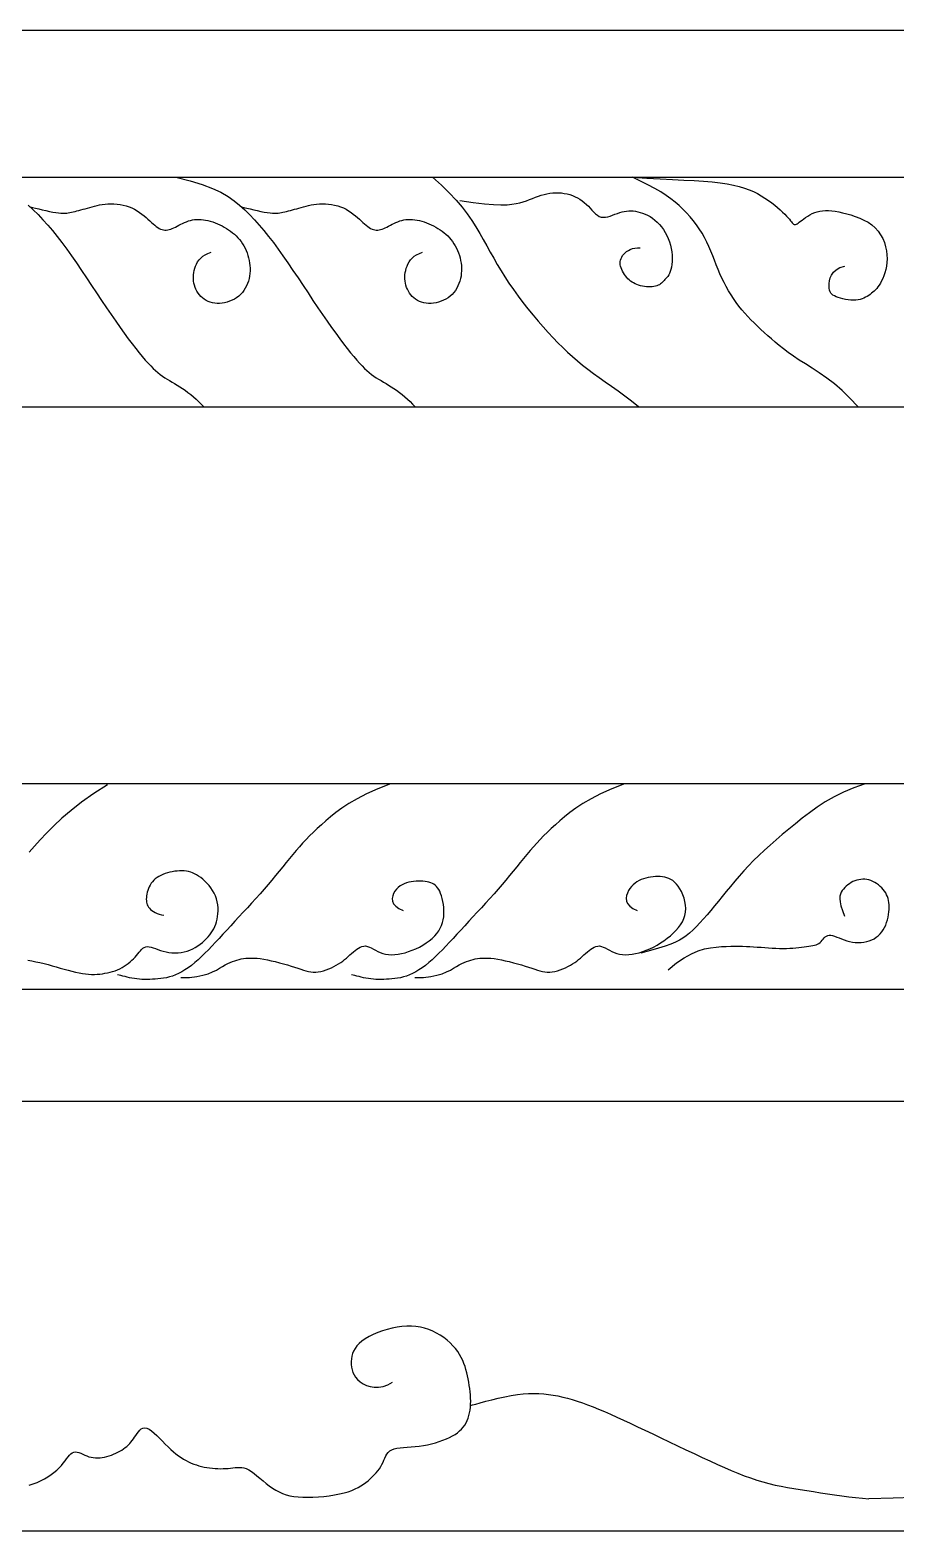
# Model space of a CAD drawing. Extents: x 1487 to 2387, y 1072 to 1421.
# Drawn here: x 1735.9 to 1937, y 1072.3 to 1420.9 of the extents above; entities that cross this region are included whole.
import ezdxf

# ---------------------------------------------------------------- set-up
doc = ezdxf.new("R2010")
doc.units = 0
doc.header["$LTSCALE"] = 100
doc.header["$MEASUREMENT"] = 0
doc.layers.add('4', color=4, linetype='CONTINUOUS')
doc.layers.add('7', color=7, linetype='CONTINUOUS')

msp = doc.modelspace()

# ---------------------------------------------------------------- linework, layer by layer
at = {"layer": '4'}
for p, q in [((1516.87, 1420.91), (2357.22, 1420.91)), ((1516.87, 1386.73), (2357.22, 1386.73)), ((1581.2, 1333.41), (2292.89, 1333.41)), ((1581.2, 1245.9), (2292.89, 1245.9)), ((1530.56, 1198.12), (2343.53, 1198.12)), ((1486.76, 1172.07), (2387.33, 1172.07)), ((1486.76, 1072.26), (2387.33, 1072.26))]:
    msp.add_line(p, q, dxfattribs=at)
for points in [[(1735.71, 1082.91), (1736.67, 1083.21), (1737.59, 1083.56), (1738.47, 1083.96), (1739.3, 1084.39), (1740.08, 1084.86), (1740.81, 1085.36), (1741.48, 1085.87), (1742.11, 1086.41), (1742.67, 1086.95), (1743.19, 1087.49), (1743.64, 1088.03), (1744.05, 1088.56), (1744.42, 1089.05), (1744.76, 1089.5), (1745.09, 1089.89), (1745.41, 1090.21), (1745.74, 1090.45), (1746.09, 1090.6), (1746.46, 1090.64), (1746.85, 1090.59), (1747.27, 1090.48), (1747.71, 1090.31), (1748.16, 1090.11), (1748.63, 1089.9), (1749.12, 1089.7), (1749.61, 1089.52), (1750.11, 1089.39), (1750.62, 1089.3), (1751.13, 1089.26), (1751.65, 1089.25), (1752.17, 1089.28), (1752.7, 1089.34), (1753.23, 1089.44), (1753.75, 1089.56), (1754.28, 1089.72), (1754.81, 1089.89), (1755.32, 1090.09), (1755.83, 1090.31), (1756.31, 1090.55), (1756.78, 1090.8), (1757.23, 1091.07), (1757.65, 1091.34), (1758.04, 1091.63), (1758.4, 1091.92), (1758.74, 1092.23), (1759.06, 1092.55), (1759.36, 1092.89), (1759.65, 1093.25), (1759.94, 1093.63), (1760.22, 1094.04), (1760.5, 1094.46), (1760.79, 1094.9), (1761.09, 1095.3), (1761.41, 1095.67), (1761.76, 1095.95), (1762.14, 1096.15), (1762.56, 1096.22), (1763.03, 1096.14), (1763.56, 1095.9), (1764.12, 1095.52), (1764.73, 1095.02), (1765.36, 1094.44), (1766.01, 1093.8), (1766.66, 1093.13), (1767.32, 1092.46), (1767.97, 1091.81), (1768.6, 1091.21), (1769.22, 1090.67), (1769.82, 1090.17), (1770.42, 1089.72), (1771.01, 1089.31), (1771.59, 1088.94), (1772.17, 1088.61), (1772.76, 1088.31), (1773.35, 1088.04), (1773.95, 1087.8), (1774.55, 1087.59), (1775.15, 1087.4), (1775.77, 1087.24), (1776.38, 1087.11), (1777, 1086.99), (1777.63, 1086.9), (1778.26, 1086.83), (1778.89, 1086.78), (1779.52, 1086.75), (1780.15, 1086.73), (1780.76, 1086.74), (1781.36, 1086.76), (1781.94, 1086.79), (1782.5, 1086.85), (1783.04, 1086.91), (1783.55, 1086.98), (1784.06, 1087.03), (1784.57, 1087.04), (1785.08, 1087.01), (1785.6, 1086.92), (1786.15, 1086.74), (1786.72, 1086.47), (1787.32, 1086.09), (1787.96, 1085.63), (1788.63, 1085.09), (1789.32, 1084.52), (1790.03, 1083.92), (1790.75, 1083.32), (1791.49, 1082.74), (1792.24, 1082.2), (1792.99, 1081.73), (1793.76, 1081.32), (1794.56, 1080.97), (1795.39, 1080.68), (1796.27, 1080.45), (1797.2, 1080.28), (1798.2, 1080.16), (1799.27, 1080.09), (1800.43, 1080.08), (1801.64, 1080.11), (1802.89, 1080.18), (1804.16, 1080.3), (1805.41, 1080.46), (1806.63, 1080.65), (1807.78, 1080.87), (1808.85, 1081.12), (1809.81, 1081.39), (1810.67, 1081.69), (1811.44, 1082.02), (1812.14, 1082.36), (1812.77, 1082.73), (1813.36, 1083.11), (1813.9, 1083.51), (1814.42, 1083.93), (1814.92, 1084.36), (1815.4, 1084.81), (1815.85, 1085.27), (1816.28, 1085.74), (1816.68, 1086.22), (1817.05, 1086.71), (1817.38, 1087.21), (1817.66, 1087.71), (1817.91, 1088.22), (1818.13, 1088.72), (1818.34, 1089.21), (1818.56, 1089.68), (1818.81, 1090.11), (1819.11, 1090.5), (1819.48, 1090.84), (1819.94, 1091.12), (1820.49, 1091.33), (1821.15, 1091.48), (1821.88, 1091.59), (1822.68, 1091.67), (1823.54, 1091.74), (1824.44, 1091.8), (1825.37, 1091.88), (1826.32, 1091.98), (1827.27, 1092.12), (1828.23, 1092.3), (1829.16, 1092.51), (1830.08, 1092.76), (1830.97, 1093.03), (1831.81, 1093.33), (1832.61, 1093.65), (1833.35, 1093.98), (1834.03, 1094.33), (1834.65, 1094.7), (1835.2, 1095.09), (1835.7, 1095.5), (1836.15, 1095.93), (1836.54, 1096.39), (1836.89, 1096.87), (1837.19, 1097.39), (1837.46, 1097.93), (1837.68, 1098.5), (1837.87, 1099.1), (1838.02, 1099.72), (1838.13, 1100.36), (1838.21, 1101.03), (1838.26, 1101.71), (1838.28, 1102.41), (1838.26, 1103.13), (1838.22, 1103.86), (1838.15, 1104.59), (1838.06, 1105.34), (1837.95, 1106.08), (1837.82, 1106.83), (1837.68, 1107.57), (1837.52, 1108.3), (1837.35, 1109.03), (1837.16, 1109.74), (1836.95, 1110.45), (1836.71, 1111.15), (1836.42, 1111.85), (1836.09, 1112.54), (1835.7, 1113.24), (1835.25, 1113.92), (1834.73, 1114.61), (1834.14, 1115.29), (1833.49, 1115.95), (1832.78, 1116.59), (1832.02, 1117.19), (1831.21, 1117.74), (1830.35, 1118.24), (1829.46, 1118.68), (1828.53, 1119.05), (1827.56, 1119.35), (1826.57, 1119.57), (1825.54, 1119.73), (1824.49, 1119.81), (1823.41, 1119.81), (1822.31, 1119.74), (1821.18, 1119.6), (1820.04, 1119.38), (1818.89, 1119.09), (1817.76, 1118.74), (1816.67, 1118.34), (1815.63, 1117.9), (1814.66, 1117.41), (1813.78, 1116.89), (1813.01, 1116.36), (1812.36, 1115.8), (1811.83, 1115.23), (1811.41, 1114.65), (1811.08, 1114.06), (1810.84, 1113.46), (1810.67, 1112.85), (1810.57, 1112.23), (1810.52, 1111.6), (1810.53, 1110.97), (1810.59, 1110.34), (1810.71, 1109.72), (1810.9, 1109.11), (1811.18, 1108.52), (1811.54, 1107.96), (1812.01, 1107.42), (1812.58, 1106.93), (1813.26, 1106.48), (1814.05, 1106.09), (1814.92, 1105.81), (1815.87, 1105.65), (1816.88, 1105.64), (1817.93, 1105.81), (1819.01, 1106.19), (1820.1, 1106.79)], [(1838.24, 1101.4), (1838.68, 1101.53), (1839.46, 1101.75), (1840.5, 1102.05), (1841.76, 1102.39), (1843.17, 1102.75), (1844.67, 1103.12), (1846.19, 1103.45), (1847.69, 1103.74), (1849.11, 1103.95), (1850.44, 1104.1), (1851.71, 1104.19), (1852.92, 1104.21), (1854.09, 1104.18), (1855.22, 1104.11), (1856.33, 1103.98), (1857.43, 1103.82), (1858.52, 1103.62), (1859.63, 1103.38), (1860.74, 1103.11), (1861.87, 1102.79), (1863.02, 1102.44), (1864.21, 1102.04), (1865.42, 1101.6), (1866.68, 1101.12), (1867.98, 1100.59), (1869.33, 1100.01), (1870.74, 1099.39), (1872.2, 1098.73), (1873.73, 1098.03), (1875.33, 1097.28), (1877, 1096.49), (1878.74, 1095.66), (1880.57, 1094.79), (1882.45, 1093.89), (1884.37, 1092.97), (1886.31, 1092.05), (1888.25, 1091.13), (1890.16, 1090.23), (1892.03, 1089.36), (1893.84, 1088.52), (1895.56, 1087.74), (1897.21, 1087), (1898.79, 1086.32), (1900.32, 1085.69), (1901.81, 1085.1), (1903.26, 1084.57), (1904.7, 1084.09), (1906.12, 1083.66), (1907.54, 1083.28), (1908.97, 1082.94), (1910.4, 1082.64), (1911.85, 1082.36), (1913.33, 1082.11), (1914.82, 1081.87), (1916.35, 1081.64), (1917.91, 1081.4), (1919.51, 1081.16), (1921.14, 1080.91), (1922.79, 1080.67), (1924.43, 1080.44), (1926.06, 1080.23), (1927.67, 1080.04), (1929.24, 1079.88), (1930.75, 1079.75)], [(1941.11, 1080.04), (1936.42, 1079.88), (1930.75, 1079.75)]]:
    msp.add_lwpolyline(points, dxfattribs=at)
at = {"layer": '7'}
for points in [[(1769.78, 1386.7), (1773.11, 1385.87), (1775.91, 1385.01), (1778.26, 1384.12), (1780.24, 1383.21), (1781.91, 1382.26), (1783.34, 1381.27), (1784.6, 1380.24), (1785.77, 1379.16), (1786.91, 1378.03), (1788.02, 1376.85), (1789.13, 1375.62), (1790.23, 1374.32), (1791.33, 1372.95), (1792.43, 1371.52), (1793.54, 1370.02), (1794.67, 1368.45), (1795.82, 1366.8), (1796.99, 1365.09), (1798.16, 1363.34), (1799.33, 1361.58), (1800.49, 1359.83), (1801.64, 1358.1), (1802.77, 1356.41), (1803.86, 1354.8), (1804.92, 1353.26), (1805.94, 1351.82), (1806.91, 1350.46), (1807.85, 1349.2), (1808.74, 1348.02), (1809.58, 1346.94), (1810.37, 1345.95), (1811.11, 1345.05), (1811.8, 1344.25), (1812.44, 1343.53), (1813.05, 1342.88), (1813.62, 1342.31), (1814.18, 1341.79), (1814.72, 1341.33), (1815.25, 1340.9), (1815.79, 1340.51), (1816.33, 1340.15), (1816.88, 1339.8), (1817.45, 1339.47), (1818.02, 1339.13), (1818.61, 1338.79), (1819.2, 1338.44), (1819.81, 1338.06), (1820.43, 1337.66), (1821.06, 1337.22), (1821.7, 1336.75), (1822.34, 1336.25), (1822.97, 1335.73), (1823.59, 1335.18), (1824.19, 1334.62), (1824.76, 1334.03), (1825.31, 1333.44)], [(1829.36, 1386.71), (1831.46, 1384.88), (1833.29, 1383.12), (1834.88, 1381.42), (1836.26, 1379.79), (1837.46, 1378.21), (1838.52, 1376.67), (1839.48, 1375.16), (1840.36, 1373.68), (1841.2, 1372.22), (1842.02, 1370.77), (1842.82, 1369.33), (1843.63, 1367.89), (1844.45, 1366.45), (1845.31, 1365.01), (1846.21, 1363.55), (1847.16, 1362.08), (1848.19, 1360.6), (1849.27, 1359.11), (1850.4, 1357.62), (1851.56, 1356.15), (1852.74, 1354.7), (1853.93, 1353.29), (1855.12, 1351.94), (1856.28, 1350.64), (1857.42, 1349.41), (1858.54, 1348.24), (1859.65, 1347.13), (1860.76, 1346.07), (1861.89, 1345.04), (1863.04, 1344.05), (1864.23, 1343.07), (1865.47, 1342.11), (1866.76, 1341.15), (1868.12, 1340.19), (1869.52, 1339.2), (1870.98, 1338.17), (1872.48, 1337.1), (1874.03, 1335.96), (1875.63, 1334.75), (1877.26, 1333.45)], [(1875.84, 1386.73), (1879.18, 1386.52), (1882.27, 1386.35), (1885.13, 1386.2), (1887.76, 1386.07), (1890.17, 1385.94), (1892.37, 1385.79), (1894.37, 1385.63), (1896.19, 1385.43), (1897.82, 1385.19), (1899.3, 1384.9), (1900.63, 1384.58), (1901.83, 1384.21), (1902.93, 1383.81), (1903.94, 1383.38), (1904.87, 1382.91), (1905.76, 1382.41), (1906.61, 1381.88), (1907.41, 1381.34), (1908.18, 1380.78), (1908.9, 1380.22), (1909.56, 1379.67), (1910.17, 1379.13), (1910.72, 1378.62), (1911.2, 1378.14), (1911.62, 1377.69), (1911.98, 1377.29), (1912.28, 1376.94), (1912.54, 1376.62), (1912.76, 1376.35), (1912.95, 1376.13), (1913.12, 1375.96), (1913.28, 1375.83), (1913.42, 1375.76), (1913.57, 1375.73), (1913.73, 1375.75), (1913.9, 1375.82), (1914.1, 1375.93), (1914.32, 1376.08), (1914.58, 1376.27), (1914.88, 1376.5), (1915.23, 1376.77), (1915.63, 1377.06), (1916.06, 1377.37), (1916.54, 1377.68), (1917.05, 1377.98), (1917.59, 1378.26), (1918.16, 1378.5), (1918.75, 1378.7), (1919.37, 1378.85), (1920, 1378.94), (1920.67, 1378.99), (1921.37, 1378.98), (1922.11, 1378.92), (1922.9, 1378.81), (1923.74, 1378.66), (1924.63, 1378.47), (1925.59, 1378.24), (1926.59, 1377.96), (1927.6, 1377.62), (1928.61, 1377.23), (1929.6, 1376.78), (1930.55, 1376.25), (1931.43, 1375.65), (1932.22, 1374.97), (1932.9, 1374.2), (1933.48, 1373.36), (1933.96, 1372.47), (1934.34, 1371.54), (1934.63, 1370.58), (1934.83, 1369.63), (1934.95, 1368.68), (1934.99, 1367.76), (1934.95, 1366.88), (1934.85, 1366.05), (1934.7, 1365.26), (1934.49, 1364.52), (1934.26, 1363.84), (1933.99, 1363.21), (1933.71, 1362.64), (1933.42, 1362.12), (1933.13, 1361.66), (1932.85, 1361.25), (1932.56, 1360.89), (1932.27, 1360.57), (1931.98, 1360.27), (1931.68, 1360.01), (1931.37, 1359.76), (1931.05, 1359.51), (1930.72, 1359.28), (1930.37, 1359.05), (1930, 1358.84), (1929.6, 1358.65), (1929.18, 1358.48), (1928.73, 1358.34), (1928.24, 1358.24), (1927.71, 1358.18), (1927.14, 1358.16), (1926.54, 1358.19), (1925.92, 1358.26), (1925.31, 1358.35), (1924.71, 1358.47), (1924.13, 1358.62), (1923.6, 1358.78), (1923.13, 1358.95), (1922.73, 1359.13), (1922.39, 1359.32), (1922.12, 1359.55), (1921.9, 1359.81), (1921.74, 1360.11), (1921.62, 1360.48), (1921.55, 1360.91), (1921.51, 1361.42), (1921.51, 1362.01), (1921.58, 1362.65), (1921.75, 1363.33), (1922.04, 1364), (1922.5, 1364.65), (1923.15, 1365.23), (1924.03, 1365.72), (1925.17, 1366.09)], [(1928.18, 1333.45), (1926.36, 1335.43), (1924.54, 1337.17), (1922.73, 1338.7), (1920.95, 1340.06), (1919.22, 1341.26), (1917.57, 1342.35), (1916.01, 1343.34), (1914.56, 1344.26), (1913.24, 1345.15), (1912.04, 1346), (1910.94, 1346.82), (1909.93, 1347.61), (1908.99, 1348.39), (1908.11, 1349.15), (1907.27, 1349.9), (1906.46, 1350.64), (1905.67, 1351.37), (1904.88, 1352.11), (1904.12, 1352.86), (1903.37, 1353.61), (1902.64, 1354.37), (1901.93, 1355.15), (1901.24, 1355.95), (1900.58, 1356.78), (1899.94, 1357.63), (1899.33, 1358.51), (1898.74, 1359.41), (1898.18, 1360.34), (1897.64, 1361.3), (1897.12, 1362.27), (1896.63, 1363.27), (1896.17, 1364.29), (1895.73, 1365.32), (1895.31, 1366.37), (1894.89, 1367.43), (1894.47, 1368.49), (1894.03, 1369.56), (1893.58, 1370.61), (1893.09, 1371.66), (1892.56, 1372.7), (1891.99, 1373.71), (1891.36, 1374.71), (1890.69, 1375.68), (1889.97, 1376.63), (1889.21, 1377.55), (1888.41, 1378.45), (1887.57, 1379.31), (1886.68, 1380.14), (1885.76, 1380.94), (1884.76, 1381.72), (1883.66, 1382.5), (1882.42, 1383.29), (1881.02, 1384.11), (1879.41, 1384.98), (1877.57, 1385.91), (1875.84, 1386.73)], [(1835.77, 1381.31), (1838.87, 1380.86), (1841.44, 1380.55), (1843.56, 1380.37), (1845.29, 1380.3), (1846.7, 1380.33), (1847.86, 1380.43), (1848.83, 1380.59), (1849.68, 1380.79), (1850.48, 1381.02), (1851.24, 1381.27), (1851.96, 1381.53), (1852.66, 1381.79), (1853.33, 1382.05), (1853.99, 1382.29), (1854.65, 1382.52), (1855.31, 1382.71), (1855.98, 1382.87), (1856.66, 1382.98), (1857.33, 1383.06), (1858.01, 1383.1), (1858.69, 1383.1), (1859.35, 1383.06), (1860.01, 1382.97), (1860.66, 1382.84), (1861.29, 1382.67), (1861.9, 1382.46), (1862.5, 1382.2), (1863.07, 1381.91), (1863.62, 1381.59), (1864.15, 1381.22), (1864.66, 1380.83), (1865.14, 1380.41), (1865.59, 1379.96), (1866.02, 1379.5), (1866.43, 1379.04), (1866.84, 1378.61), (1867.26, 1378.22), (1867.68, 1377.89), (1868.11, 1377.63), (1868.58, 1377.47), (1869.07, 1377.41), (1869.58, 1377.44), (1870.12, 1377.54), (1870.67, 1377.7), (1871.23, 1377.89), (1871.78, 1378.1), (1872.34, 1378.31), (1872.89, 1378.5), (1873.42, 1378.66), (1873.94, 1378.78), (1874.45, 1378.86), (1874.96, 1378.9), (1875.47, 1378.91), (1875.99, 1378.88), (1876.52, 1378.81), (1877.06, 1378.7), (1877.62, 1378.56), (1878.19, 1378.38), (1878.78, 1378.15), (1879.36, 1377.88), (1879.94, 1377.56), (1880.51, 1377.19), (1881.07, 1376.77), (1881.61, 1376.3), (1882.12, 1375.77), (1882.6, 1375.2), (1883.05, 1374.57), (1883.47, 1373.91), (1883.84, 1373.21), (1884.17, 1372.48), (1884.45, 1371.73), (1884.68, 1370.96), (1884.85, 1370.18), (1884.97, 1369.4), (1885.04, 1368.63), (1885.07, 1367.87), (1885.05, 1367.15), (1884.99, 1366.48), (1884.9, 1365.85), (1884.78, 1365.29), (1884.63, 1364.8), (1884.45, 1364.38), (1884.26, 1364.01), (1884.05, 1363.69), (1883.84, 1363.41), (1883.61, 1363.16), (1883.39, 1362.93), (1883.18, 1362.72), (1882.97, 1362.51), (1882.76, 1362.3), (1882.55, 1362.11), (1882.33, 1361.93), (1882.09, 1361.76), (1881.83, 1361.61), (1881.53, 1361.48), (1881.2, 1361.38), (1880.83, 1361.31), (1880.43, 1361.26), (1879.99, 1361.24), (1879.54, 1361.25), (1879.07, 1361.28), (1878.61, 1361.34), (1878.14, 1361.42), (1877.7, 1361.52), (1877.27, 1361.64), (1876.86, 1361.79), (1876.47, 1361.96), (1876.11, 1362.15), (1875.75, 1362.36), (1875.42, 1362.6), (1875.1, 1362.86), (1874.79, 1363.15), (1874.5, 1363.46), (1874.22, 1363.8), (1873.96, 1364.15), (1873.73, 1364.51), (1873.52, 1364.89), (1873.34, 1365.26), (1873.19, 1365.64), (1873.09, 1366.02), (1873.02, 1366.39), (1872.99, 1366.76), (1873.01, 1367.12), (1873.08, 1367.47), (1873.19, 1367.82), (1873.34, 1368.16), (1873.55, 1368.5), (1873.8, 1368.83), (1874.11, 1369.15), (1874.47, 1369.45), (1874.88, 1369.72), (1875.34, 1369.96), (1875.85, 1370.15), (1876.4, 1370.27), (1877.01, 1370.32), (1877.66, 1370.29)], [(1735.49, 1380.24), (1736.66, 1379.16), (1737.8, 1378.03), (1738.91, 1376.85), (1740.02, 1375.62), (1741.12, 1374.32), (1742.22, 1372.95), (1743.32, 1371.52), (1744.43, 1370.02), (1745.56, 1368.45), (1746.71, 1366.8), (1747.88, 1365.09), (1749.05, 1363.34), (1750.22, 1361.58), (1751.38, 1359.83), (1752.53, 1358.1), (1753.66, 1356.41), (1754.75, 1354.8), (1755.81, 1353.26), (1756.83, 1351.82), (1757.8, 1350.46), (1758.74, 1349.2), (1759.63, 1348.02), (1760.47, 1346.94), (1761.26, 1345.95), (1762, 1345.05), (1762.69, 1344.25), (1763.33, 1343.53), (1763.94, 1342.88), (1764.51, 1342.31), (1765.07, 1341.79), (1765.61, 1341.33), (1766.14, 1340.9), (1766.68, 1340.51), (1767.22, 1340.15), (1767.77, 1339.8), (1768.34, 1339.47), (1768.91, 1339.13), (1769.5, 1338.79), (1770.09, 1338.44), (1770.7, 1338.06), (1771.32, 1337.66), (1771.95, 1337.22), (1772.59, 1336.75), (1773.23, 1336.25), (1773.86, 1335.73), (1774.48, 1335.18), (1775.08, 1334.62), (1775.65, 1334.03), (1776.2, 1333.44)], [(1735.92, 1379.84), (1736.5, 1379.7), (1737.19, 1379.53), (1737.96, 1379.34), (1738.77, 1379.15), (1739.6, 1378.96), (1740.42, 1378.79), (1741.2, 1378.63), (1741.92, 1378.51), (1742.55, 1378.42), (1743.11, 1378.37), (1743.59, 1378.35), (1744.03, 1378.36), (1744.43, 1378.39), (1744.81, 1378.44), (1745.18, 1378.51), (1745.56, 1378.59), (1745.96, 1378.69), (1746.38, 1378.79), (1746.82, 1378.9), (1747.28, 1379.01), (1747.75, 1379.14), (1748.25, 1379.27), (1748.75, 1379.41), (1749.27, 1379.56), (1749.8, 1379.71), (1750.35, 1379.87), (1750.91, 1380.02), (1751.49, 1380.16), (1752.09, 1380.28), (1752.71, 1380.39), (1753.35, 1380.47), (1754.02, 1380.53), (1754.7, 1380.55), (1755.41, 1380.53), (1756.12, 1380.48), (1756.84, 1380.39), (1757.56, 1380.25), (1758.26, 1380.08), (1758.94, 1379.86), (1759.59, 1379.59), (1760.22, 1379.28), (1760.81, 1378.94), (1761.36, 1378.56), (1761.89, 1378.16), (1762.39, 1377.76), (1762.86, 1377.35), (1763.31, 1376.94), (1763.74, 1376.56), (1764.14, 1376.19), (1764.52, 1375.86), (1764.89, 1375.55), (1765.24, 1375.28), (1765.59, 1375.04), (1765.92, 1374.84), (1766.25, 1374.68), (1766.58, 1374.55), (1766.9, 1374.48), (1767.23, 1374.44), (1767.56, 1374.44), (1767.9, 1374.48), (1768.24, 1374.55), (1768.59, 1374.66), (1768.95, 1374.79), (1769.32, 1374.96), (1769.7, 1375.14), (1770.09, 1375.35), (1770.5, 1375.56), (1770.92, 1375.78), (1771.34, 1376), (1771.78, 1376.2), (1772.23, 1376.39), (1772.69, 1376.56), (1773.16, 1376.69), (1773.64, 1376.79), (1774.12, 1376.87), (1774.62, 1376.91), (1775.13, 1376.92), (1775.64, 1376.89), (1776.17, 1376.84), (1776.7, 1376.76), (1777.24, 1376.64), (1777.79, 1376.5), (1778.34, 1376.32), (1778.9, 1376.13), (1779.45, 1375.91), (1779.99, 1375.66), (1780.52, 1375.4), (1781.04, 1375.12), (1781.55, 1374.83), (1782.04, 1374.51), (1782.51, 1374.18), (1782.96, 1373.83), (1783.4, 1373.46), (1783.81, 1373.07), (1784.21, 1372.66), (1784.58, 1372.22), (1784.94, 1371.76), (1785.27, 1371.27), (1785.57, 1370.76), (1785.85, 1370.24), (1786.1, 1369.69), (1786.33, 1369.13), (1786.52, 1368.56), (1786.69, 1367.98), (1786.82, 1367.39), (1786.92, 1366.79), (1786.99, 1366.18), (1787.03, 1365.58), (1787.02, 1364.97), (1786.98, 1364.37), (1786.91, 1363.77), (1786.79, 1363.17), (1786.63, 1362.59), (1786.43, 1362.02), (1786.19, 1361.47), (1785.91, 1360.94), (1785.59, 1360.43), (1785.23, 1359.95), (1784.83, 1359.51), (1784.38, 1359.1), (1783.9, 1358.73), (1783.38, 1358.41), (1782.84, 1358.13), (1782.27, 1357.89), (1781.7, 1357.7), (1781.11, 1357.55), (1780.52, 1357.45), (1779.94, 1357.4), (1779.37, 1357.4), (1778.82, 1357.45), (1778.28, 1357.54), (1777.76, 1357.68), (1777.27, 1357.87), (1776.81, 1358.09), (1776.37, 1358.36), (1775.96, 1358.67), (1775.59, 1359.01), (1775.26, 1359.39), (1774.96, 1359.79), (1774.69, 1360.22), (1774.46, 1360.68), (1774.27, 1361.14), (1774.11, 1361.62), (1773.99, 1362.11), (1773.91, 1362.6), (1773.87, 1363.09), (1773.86, 1363.58), (1773.89, 1364.08), (1773.96, 1364.57), (1774.06, 1365.07), (1774.2, 1365.57), (1774.38, 1366.06), (1774.59, 1366.55), (1774.85, 1367.04), (1775.17, 1367.5), (1775.56, 1367.94), (1776.02, 1368.35), (1776.58, 1368.71), (1777.23, 1369.02), (1778, 1369.28)], [(1785.03, 1379.84), (1785.61, 1379.7), (1786.3, 1379.53), (1787.06, 1379.34), (1787.88, 1379.15), (1788.71, 1378.96), (1789.53, 1378.79), (1790.31, 1378.63), (1791.03, 1378.51), (1791.66, 1378.42), (1792.22, 1378.37), (1792.7, 1378.35), (1793.14, 1378.36), (1793.54, 1378.39), (1793.92, 1378.44), (1794.29, 1378.51), (1794.67, 1378.59), (1795.07, 1378.69), (1795.49, 1378.79), (1795.93, 1378.9), (1796.39, 1379.01), (1796.86, 1379.14), (1797.36, 1379.27), (1797.86, 1379.41), (1798.38, 1379.56), (1798.91, 1379.71), (1799.46, 1379.87), (1800.02, 1380.02), (1800.6, 1380.16), (1801.2, 1380.28), (1801.82, 1380.39), (1802.46, 1380.47), (1803.13, 1380.53), (1803.81, 1380.55), (1804.52, 1380.53), (1805.23, 1380.48), (1805.95, 1380.39), (1806.67, 1380.25), (1807.37, 1380.08), (1808.05, 1379.86), (1808.7, 1379.59), (1809.33, 1379.28), (1809.92, 1378.94), (1810.47, 1378.56), (1811, 1378.16), (1811.5, 1377.76), (1811.97, 1377.35), (1812.42, 1376.94), (1812.85, 1376.56), (1813.25, 1376.19), (1813.63, 1375.86), (1814, 1375.55), (1814.35, 1375.28), (1814.7, 1375.04), (1815.03, 1374.84), (1815.36, 1374.68), (1815.69, 1374.55), (1816.01, 1374.48), (1816.34, 1374.44), (1816.67, 1374.44), (1817.01, 1374.48), (1817.35, 1374.55), (1817.7, 1374.66), (1818.06, 1374.79), (1818.43, 1374.96), (1818.81, 1375.14), (1819.2, 1375.35), (1819.61, 1375.56), (1820.03, 1375.78), (1820.45, 1376), (1820.89, 1376.2), (1821.34, 1376.39), (1821.8, 1376.56), (1822.27, 1376.69), (1822.75, 1376.79), (1823.23, 1376.87), (1823.73, 1376.91), (1824.24, 1376.92), (1824.75, 1376.89), (1825.27, 1376.84), (1825.81, 1376.76), (1826.35, 1376.64), (1826.9, 1376.5), (1827.45, 1376.32), (1828.01, 1376.13), (1828.55, 1375.91), (1829.1, 1375.66), (1829.63, 1375.4), (1830.15, 1375.12), (1830.66, 1374.83), (1831.15, 1374.51), (1831.62, 1374.18), (1832.07, 1373.83), (1832.51, 1373.46), (1832.92, 1373.07), (1833.32, 1372.66), (1833.69, 1372.22), (1834.05, 1371.76), (1834.37, 1371.27), (1834.68, 1370.76), (1834.96, 1370.24), (1835.21, 1369.69), (1835.44, 1369.13), (1835.63, 1368.56), (1835.8, 1367.98), (1835.93, 1367.39), (1836.03, 1366.79), (1836.1, 1366.18), (1836.14, 1365.58), (1836.13, 1364.97), (1836.09, 1364.37), (1836.02, 1363.77), (1835.9, 1363.17), (1835.74, 1362.59), (1835.54, 1362.02), (1835.3, 1361.47), (1835.02, 1360.94), (1834.7, 1360.43), (1834.34, 1359.95), (1833.94, 1359.51), (1833.49, 1359.1), (1833.01, 1358.73), (1832.49, 1358.41), (1831.95, 1358.13), (1831.38, 1357.89), (1830.8, 1357.7), (1830.22, 1357.55), (1829.63, 1357.45), (1829.05, 1357.4), (1828.48, 1357.4), (1827.93, 1357.45), (1827.39, 1357.54), (1826.87, 1357.68), (1826.38, 1357.87), (1825.92, 1358.09), (1825.48, 1358.36), (1825.07, 1358.67), (1824.7, 1359.01), (1824.37, 1359.39), (1824.07, 1359.79), (1823.8, 1360.22), (1823.57, 1360.68), (1823.38, 1361.14), (1823.22, 1361.62), (1823.1, 1362.11), (1823.02, 1362.6), (1822.98, 1363.09), (1822.97, 1363.58), (1823, 1364.08), (1823.07, 1364.57), (1823.17, 1365.07), (1823.31, 1365.57), (1823.49, 1366.06), (1823.7, 1366.55), (1823.96, 1367.04), (1824.28, 1367.5), (1824.67, 1367.94), (1825.13, 1368.35), (1825.69, 1368.71), (1826.34, 1369.02), (1827.11, 1369.28)], [(1753.89, 1245.56), (1750.71, 1243.53), (1747.91, 1241.56), (1745.45, 1239.64), (1743.3, 1237.8), (1741.42, 1236.03), (1739.75, 1234.35), (1738.28, 1232.77), (1736.95, 1231.3), (1735.73, 1229.93)], [(1819.67, 1245.81), (1816.67, 1244.64), (1814.08, 1243.48), (1811.87, 1242.36), (1809.97, 1241.26), (1808.35, 1240.19), (1806.95, 1239.16), (1805.72, 1238.17), (1804.61, 1237.22), (1803.58, 1236.3), (1802.62, 1235.42), (1801.72, 1234.57), (1800.86, 1233.72), (1800.04, 1232.89), (1799.24, 1232.05), (1798.47, 1231.19), (1797.7, 1230.32), (1796.94, 1229.41), (1796.17, 1228.47), (1795.39, 1227.51), (1794.6, 1226.53), (1793.79, 1225.52), (1792.96, 1224.49), (1792.1, 1223.45), (1791.21, 1222.4), (1790.29, 1221.33), (1789.34, 1220.26), (1788.37, 1219.19), (1787.39, 1218.11), (1786.4, 1217.04), (1785.41, 1215.97), (1784.43, 1214.92), (1783.47, 1213.88), (1782.54, 1212.85), (1781.63, 1211.85), (1780.73, 1210.87), (1779.86, 1209.92), (1779.01, 1209), (1778.17, 1208.11), (1777.34, 1207.26), (1776.53, 1206.45), (1775.73, 1205.68), (1774.94, 1204.95), (1774.16, 1204.28), (1773.39, 1203.65), (1772.63, 1203.09), (1771.88, 1202.57), (1771.14, 1202.12), (1770.42, 1201.74), (1769.7, 1201.42), (1768.99, 1201.15), (1768.3, 1200.95), (1767.61, 1200.78), (1766.94, 1200.66), (1766.28, 1200.57), (1765.62, 1200.5), (1764.98, 1200.45), (1764.35, 1200.42), (1763.73, 1200.39), (1763.12, 1200.38), (1762.51, 1200.38), (1761.92, 1200.4), (1761.33, 1200.44), (1760.74, 1200.49), (1760.17, 1200.57), (1759.6, 1200.66), (1759.04, 1200.77), (1758.5, 1200.89), (1757.98, 1201.02), (1757.49, 1201.15), (1757.04, 1201.27), (1756.63, 1201.38), (1756.26, 1201.47)], [(1874.02, 1245.81), (1871.02, 1244.64), (1868.43, 1243.48), (1866.22, 1242.36), (1864.32, 1241.26), (1862.7, 1240.19), (1861.3, 1239.16), (1860.07, 1238.17), (1858.96, 1237.22), (1857.93, 1236.3), (1856.97, 1235.42), (1856.07, 1234.57), (1855.21, 1233.72), (1854.39, 1232.89), (1853.59, 1232.05), (1852.82, 1231.19), (1852.05, 1230.32), (1851.29, 1229.41), (1850.52, 1228.47), (1849.74, 1227.51), (1848.95, 1226.53), (1848.14, 1225.52), (1847.31, 1224.49), (1846.45, 1223.45), (1845.56, 1222.4), (1844.64, 1221.33), (1843.69, 1220.26), (1842.72, 1219.19), (1841.73, 1218.11), (1840.75, 1217.04), (1839.76, 1215.97), (1838.78, 1214.92), (1837.82, 1213.88), (1836.89, 1212.85), (1835.97, 1211.85), (1835.08, 1210.87), (1834.21, 1209.92), (1833.35, 1209), (1832.52, 1208.11), (1831.69, 1207.26), (1830.88, 1206.45), (1830.08, 1205.68), (1829.29, 1204.95), (1828.51, 1204.28), (1827.74, 1203.65), (1826.98, 1203.09), (1826.23, 1202.57), (1825.49, 1202.12), (1824.76, 1201.74), (1824.05, 1201.42), (1823.34, 1201.15), (1822.65, 1200.95), (1821.96, 1200.78), (1821.29, 1200.66), (1820.62, 1200.57), (1819.97, 1200.5), (1819.33, 1200.45), (1818.7, 1200.42), (1818.08, 1200.39), (1817.46, 1200.38), (1816.86, 1200.38), (1816.26, 1200.4), (1815.68, 1200.44), (1815.09, 1200.49), (1814.52, 1200.57), (1813.95, 1200.66), (1813.39, 1200.77), (1812.85, 1200.89), (1812.33, 1201.02), (1811.84, 1201.15), (1811.39, 1201.27), (1810.98, 1201.38), (1810.61, 1201.47)], [(1929.87, 1245.82), (1927.26, 1244.91), (1924.87, 1243.89), (1922.67, 1242.79), (1920.63, 1241.61), (1918.73, 1240.37), (1916.96, 1239.11), (1915.28, 1237.83), (1913.68, 1236.55), (1912.13, 1235.28), (1910.64, 1234.04), (1909.2, 1232.81), (1907.82, 1231.59), (1906.49, 1230.38), (1905.21, 1229.18), (1903.98, 1227.98), (1902.81, 1226.78), (1901.69, 1225.58), (1900.62, 1224.38), (1899.59, 1223.18), (1898.6, 1222), (1897.64, 1220.83), (1896.71, 1219.68), (1895.81, 1218.56), (1894.92, 1217.47), (1894.05, 1216.41), (1893.19, 1215.4), (1892.35, 1214.43), (1891.52, 1213.52), (1890.7, 1212.66), (1889.9, 1211.88), (1889.11, 1211.16), (1888.33, 1210.53), (1887.56, 1209.97), (1886.74, 1209.48), (1885.82, 1209.02), (1884.75, 1208.58), (1883.47, 1208.12), (1881.91, 1207.63), (1880.04, 1207.09), (1877.79, 1206.46)], [(1735.41, 1204.85), (1736.35, 1204.69), (1737.29, 1204.5), (1738.23, 1204.29), (1739.17, 1204.06), (1740.12, 1203.82), (1741.07, 1203.56), (1742.01, 1203.29), (1742.95, 1203.02), (1743.88, 1202.76), (1744.78, 1202.51), (1745.66, 1202.27), (1746.51, 1202.07), (1747.32, 1201.89), (1748.1, 1201.76), (1748.83, 1201.66), (1749.53, 1201.59), (1750.21, 1201.56), (1750.86, 1201.56), (1751.49, 1201.58), (1752.11, 1201.63), (1752.72, 1201.71), (1753.33, 1201.8), (1753.93, 1201.92), (1754.52, 1202.06), (1755.1, 1202.22), (1755.67, 1202.41), (1756.23, 1202.63), (1756.77, 1202.87), (1757.29, 1203.14), (1757.79, 1203.43), (1758.26, 1203.75), (1758.72, 1204.1), (1759.15, 1204.45), (1759.56, 1204.82), (1759.95, 1205.2), (1760.31, 1205.58), (1760.65, 1205.97), (1760.96, 1206.34), (1761.26, 1206.71), (1761.55, 1207.05), (1761.84, 1207.35), (1762.14, 1207.61), (1762.46, 1207.81), (1762.8, 1207.95), (1763.18, 1208), (1763.59, 1207.97), (1764.05, 1207.88), (1764.55, 1207.72), (1765.08, 1207.54), (1765.64, 1207.33), (1766.24, 1207.12), (1766.86, 1206.92), (1767.52, 1206.76), (1768.19, 1206.64), (1768.89, 1206.57), (1769.59, 1206.56), (1770.31, 1206.59), (1771.01, 1206.67), (1771.72, 1206.8), (1772.4, 1206.98), (1773.06, 1207.21), (1773.7, 1207.49), (1774.31, 1207.81), (1774.89, 1208.17), (1775.43, 1208.56), (1775.95, 1208.97), (1776.43, 1209.4), (1776.88, 1209.85), (1777.29, 1210.3), (1777.67, 1210.75), (1778.01, 1211.21), (1778.32, 1211.68), (1778.6, 1212.16), (1778.84, 1212.67), (1779.05, 1213.19), (1779.22, 1213.75), (1779.37, 1214.34), (1779.48, 1214.96), (1779.55, 1215.62), (1779.59, 1216.3), (1779.58, 1216.99), (1779.51, 1217.7), (1779.4, 1218.4), (1779.23, 1219.09), (1778.99, 1219.77), (1778.69, 1220.42), (1778.33, 1221.04), (1777.93, 1221.63), (1777.49, 1222.19), (1777.02, 1222.71), (1776.53, 1223.2), (1776.04, 1223.63), (1775.56, 1224.03), (1775.08, 1224.37), (1774.62, 1224.66), (1774.15, 1224.92), (1773.69, 1225.12), (1773.23, 1225.29), (1772.75, 1225.42), (1772.26, 1225.51), (1771.74, 1225.57), (1771.21, 1225.6), (1770.66, 1225.59), (1770.09, 1225.56), (1769.52, 1225.5), (1768.95, 1225.4), (1768.38, 1225.29), (1767.83, 1225.14), (1767.29, 1224.97), (1766.78, 1224.77), (1766.3, 1224.55), (1765.84, 1224.31), (1765.41, 1224.04), (1765.02, 1223.74), (1764.66, 1223.42), (1764.33, 1223.08), (1764.04, 1222.71), (1763.79, 1222.31), (1763.58, 1221.9), (1763.4, 1221.48), (1763.26, 1221.05), (1763.14, 1220.62), (1763.05, 1220.19), (1762.99, 1219.78), (1762.95, 1219.39), (1762.93, 1219.02), (1762.94, 1218.67), (1762.97, 1218.34), (1763.04, 1218.03), (1763.14, 1217.73), (1763.27, 1217.45), (1763.45, 1217.17), (1763.67, 1216.9), (1763.93, 1216.63), (1764.24, 1216.38), (1764.59, 1216.13), (1764.99, 1215.91), (1765.44, 1215.7), (1765.92, 1215.53), (1766.45, 1215.38), (1767.03, 1215.28)], [(1825.33, 1200.79), (1827.3, 1200.86), (1828.98, 1201.06), (1830.42, 1201.35), (1831.63, 1201.71), (1832.66, 1202.12), (1833.55, 1202.56), (1834.31, 1202.99), (1834.99, 1203.4), (1835.62, 1203.75), (1836.21, 1204.06), (1836.76, 1204.32), (1837.29, 1204.55), (1837.8, 1204.73), (1838.31, 1204.89), (1838.82, 1205.02), (1839.33, 1205.13), (1839.87, 1205.22), (1840.42, 1205.29), (1841.01, 1205.33), (1841.63, 1205.35), (1842.28, 1205.34), (1842.98, 1205.29), (1843.74, 1205.21), (1844.54, 1205.09), (1845.4, 1204.93), (1846.31, 1204.73), (1847.24, 1204.51), (1848.18, 1204.26), (1849.12, 1204), (1850.03, 1203.73), (1850.9, 1203.47), (1851.71, 1203.21), (1852.46, 1202.96), (1853.14, 1202.73), (1853.77, 1202.53), (1854.36, 1202.36), (1854.93, 1202.22), (1855.49, 1202.13), (1856.05, 1202.07), (1856.62, 1202.08), (1857.21, 1202.13), (1857.82, 1202.24), (1858.44, 1202.39), (1859.06, 1202.58), (1859.67, 1202.81), (1860.28, 1203.07), (1860.86, 1203.36), (1861.41, 1203.66), (1861.93, 1203.98), (1862.42, 1204.31), (1862.89, 1204.65), (1863.33, 1204.99), (1863.75, 1205.35), (1864.16, 1205.7), (1864.56, 1206.06), (1864.96, 1206.41), (1865.36, 1206.76), (1865.75, 1207.1), (1866.15, 1207.4), (1866.55, 1207.67), (1866.96, 1207.9), (1867.37, 1208.06), (1867.78, 1208.14), (1868.21, 1208.15), (1868.63, 1208.06), (1869.07, 1207.9), (1869.53, 1207.68), (1870.01, 1207.42), (1870.51, 1207.15), (1871.04, 1206.87), (1871.6, 1206.62), (1872.21, 1206.41), (1872.85, 1206.26), (1873.53, 1206.16), (1874.25, 1206.13), (1874.99, 1206.15), (1875.77, 1206.23), (1876.56, 1206.37), (1877.38, 1206.57), (1878.21, 1206.83), (1879.05, 1207.14), (1879.89, 1207.5), (1880.73, 1207.91), (1881.56, 1208.36), (1882.37, 1208.86), (1883.16, 1209.38), (1883.92, 1209.94), (1884.65, 1210.52), (1885.33, 1211.13), (1885.95, 1211.76), (1886.52, 1212.41), (1887.02, 1213.08), (1887.44, 1213.78), (1887.78, 1214.5), (1888.03, 1215.25), (1888.18, 1216.03), (1888.22, 1216.84), (1888.16, 1217.65), (1888.03, 1218.47), (1887.81, 1219.27), (1887.54, 1220.04), (1887.21, 1220.77), (1886.85, 1221.44), (1886.47, 1222.03), (1886.06, 1222.54), (1885.64, 1222.96), (1885.21, 1223.32), (1884.76, 1223.6), (1884.3, 1223.83), (1883.82, 1224), (1883.32, 1224.13), (1882.8, 1224.22), (1882.27, 1224.27), (1881.73, 1224.29), (1881.17, 1224.28), (1880.61, 1224.24), (1880.05, 1224.17), (1879.49, 1224.07), (1878.94, 1223.93), (1878.4, 1223.76), (1877.88, 1223.56), (1877.37, 1223.33), (1876.89, 1223.05), (1876.43, 1222.74), (1876, 1222.38), (1875.61, 1221.97), (1875.25, 1221.51), (1874.93, 1221), (1874.66, 1220.44), (1874.46, 1219.84), (1874.39, 1219.22), (1874.46, 1218.59), (1874.71, 1217.98), (1875.19, 1217.4), (1875.93, 1216.87), (1876.96, 1216.4)], [(1770.98, 1200.79), (1772.95, 1200.86), (1774.64, 1201.06), (1776.07, 1201.35), (1777.28, 1201.71), (1778.32, 1202.12), (1779.2, 1202.56), (1779.96, 1202.99), (1780.64, 1203.4), (1781.27, 1203.75), (1781.86, 1204.06), (1782.41, 1204.32), (1782.94, 1204.55), (1783.46, 1204.73), (1783.96, 1204.89), (1784.47, 1205.02), (1784.98, 1205.13), (1785.52, 1205.22), (1786.07, 1205.29), (1786.66, 1205.33), (1787.28, 1205.35), (1787.93, 1205.34), (1788.64, 1205.29), (1789.39, 1205.21), (1790.19, 1205.09), (1791.05, 1204.93), (1791.96, 1204.73), (1792.89, 1204.51), (1793.83, 1204.26), (1794.77, 1204), (1795.68, 1203.73), (1796.55, 1203.47), (1797.36, 1203.21), (1798.11, 1202.96), (1798.79, 1202.73), (1799.42, 1202.53), (1800.01, 1202.36), (1800.58, 1202.22), (1801.14, 1202.13), (1801.7, 1202.07), (1802.27, 1202.08), (1802.86, 1202.13), (1803.47, 1202.24), (1804.09, 1202.39), (1804.71, 1202.58), (1805.32, 1202.81), (1805.93, 1203.07), (1806.51, 1203.36), (1807.06, 1203.66), (1807.58, 1203.98), (1808.07, 1204.31), (1808.54, 1204.65), (1808.98, 1204.99), (1809.4, 1205.35), (1809.81, 1205.7), (1810.21, 1206.06), (1810.61, 1206.41), (1811.01, 1206.76), (1811.4, 1207.1), (1811.8, 1207.4), (1812.21, 1207.67), (1812.61, 1207.9), (1813.02, 1208.06), (1813.44, 1208.14), (1813.86, 1208.15), (1814.29, 1208.06), (1814.73, 1207.9), (1815.18, 1207.68), (1815.66, 1207.42), (1816.16, 1207.15), (1816.69, 1206.87), (1817.26, 1206.62), (1817.86, 1206.41), (1818.5, 1206.26), (1819.18, 1206.16), (1819.9, 1206.13), (1820.65, 1206.15), (1821.42, 1206.23), (1822.21, 1206.37), (1823.03, 1206.57), (1823.86, 1206.83), (1824.7, 1207.14), (1825.53, 1207.5), (1826.36, 1207.91), (1827.16, 1208.36), (1827.93, 1208.85), (1828.65, 1209.37), (1829.31, 1209.91), (1829.9, 1210.48), (1830.41, 1211.07), (1830.84, 1211.68), (1831.2, 1212.3), (1831.5, 1212.94), (1831.72, 1213.59), (1831.89, 1214.26), (1831.99, 1214.95), (1832.05, 1215.65), (1832.05, 1216.36), (1832.01, 1217.08), (1831.93, 1217.79), (1831.81, 1218.48), (1831.66, 1219.14), (1831.49, 1219.76), (1831.29, 1220.34), (1831.07, 1220.85), (1830.83, 1221.3), (1830.58, 1221.68), (1830.31, 1222), (1830.02, 1222.28), (1829.7, 1222.5), (1829.36, 1222.69), (1828.98, 1222.84), (1828.58, 1222.96), (1828.13, 1223.07), (1827.66, 1223.15), (1827.17, 1223.2), (1826.65, 1223.23), (1826.11, 1223.24), (1825.57, 1223.21), (1825.02, 1223.16), (1824.46, 1223.08), (1823.91, 1222.96), (1823.37, 1222.81), (1822.85, 1222.62), (1822.35, 1222.38), (1821.87, 1222.09), (1821.43, 1221.75), (1821.03, 1221.35), (1820.67, 1220.89), (1820.37, 1220.36), (1820.15, 1219.79), (1820.06, 1219.19), (1820.12, 1218.58), (1820.37, 1217.97), (1820.85, 1217.4), (1821.58, 1216.87), (1822.61, 1216.4)], [(1884.13, 1202.61), (1886.03, 1204.2), (1887.82, 1205.43), (1889.52, 1206.36), (1891.11, 1207.02), (1892.6, 1207.47), (1894, 1207.75), (1895.3, 1207.91), (1896.51, 1208), (1897.62, 1208.06), (1898.66, 1208.1), (1899.63, 1208.11), (1900.55, 1208.11), (1901.43, 1208.09), (1902.29, 1208.06), (1903.13, 1208.02), (1903.98, 1207.97), (1904.83, 1207.91), (1905.7, 1207.84), (1906.57, 1207.78), (1907.44, 1207.72), (1908.3, 1207.67), (1909.15, 1207.63), (1909.99, 1207.6), (1910.81, 1207.59), (1911.6, 1207.6), (1912.37, 1207.63), (1913.11, 1207.67), (1913.81, 1207.73), (1914.49, 1207.79), (1915.12, 1207.86), (1915.72, 1207.93), (1916.28, 1208), (1916.8, 1208.07), (1917.28, 1208.15), (1917.71, 1208.23), (1918.12, 1208.32), (1918.49, 1208.43), (1918.82, 1208.57), (1919.13, 1208.74), (1919.41, 1208.95), (1919.67, 1209.19), (1919.91, 1209.46), (1920.15, 1209.74), (1920.39, 1210.01), (1920.63, 1210.26), (1920.9, 1210.46), (1921.2, 1210.61), (1921.53, 1210.68), (1921.9, 1210.67), (1922.32, 1210.57), (1922.78, 1210.43), (1923.28, 1210.23), (1923.82, 1210.01), (1924.38, 1209.78), (1924.98, 1209.56), (1925.6, 1209.36), (1926.25, 1209.2), (1926.92, 1209.07), (1927.59, 1208.99), (1928.27, 1208.96), (1928.94, 1208.97), (1929.6, 1209.04), (1930.24, 1209.15), (1930.85, 1209.32), (1931.43, 1209.55), (1931.97, 1209.83), (1932.47, 1210.16), (1932.94, 1210.53), (1933.36, 1210.96), (1933.75, 1211.42), (1934.09, 1211.92), (1934.4, 1212.45), (1934.66, 1213.02), (1934.88, 1213.61), (1935.06, 1214.21), (1935.21, 1214.83), (1935.32, 1215.44), (1935.4, 1216.05), (1935.44, 1216.64), (1935.46, 1217.2), (1935.44, 1217.74), (1935.4, 1218.25), (1935.32, 1218.73), (1935.21, 1219.19), (1935.06, 1219.63), (1934.88, 1220.05), (1934.66, 1220.46), (1934.4, 1220.86), (1934.09, 1221.25), (1933.75, 1221.63), (1933.38, 1221.99), (1932.98, 1222.33), (1932.55, 1222.64), (1932.11, 1222.92), (1931.65, 1223.16), (1931.19, 1223.35), (1930.72, 1223.49), (1930.25, 1223.59), (1929.78, 1223.64), (1929.31, 1223.65), (1928.85, 1223.62), (1928.39, 1223.54), (1927.94, 1223.43), (1927.49, 1223.27), (1927.06, 1223.09), (1926.64, 1222.87), (1926.24, 1222.62), (1925.85, 1222.34), (1925.49, 1222.04), (1925.15, 1221.71), (1924.84, 1221.37), (1924.57, 1221.01), (1924.32, 1220.63), (1924.13, 1220.21), (1924.01, 1219.71), (1923.98, 1219.11), (1924.06, 1218.37), (1924.26, 1217.47), (1924.61, 1216.37), (1925.11, 1215.05)]]:
    msp.add_lwpolyline(points, dxfattribs=at)

doc.saveas('drawing.dxf')
